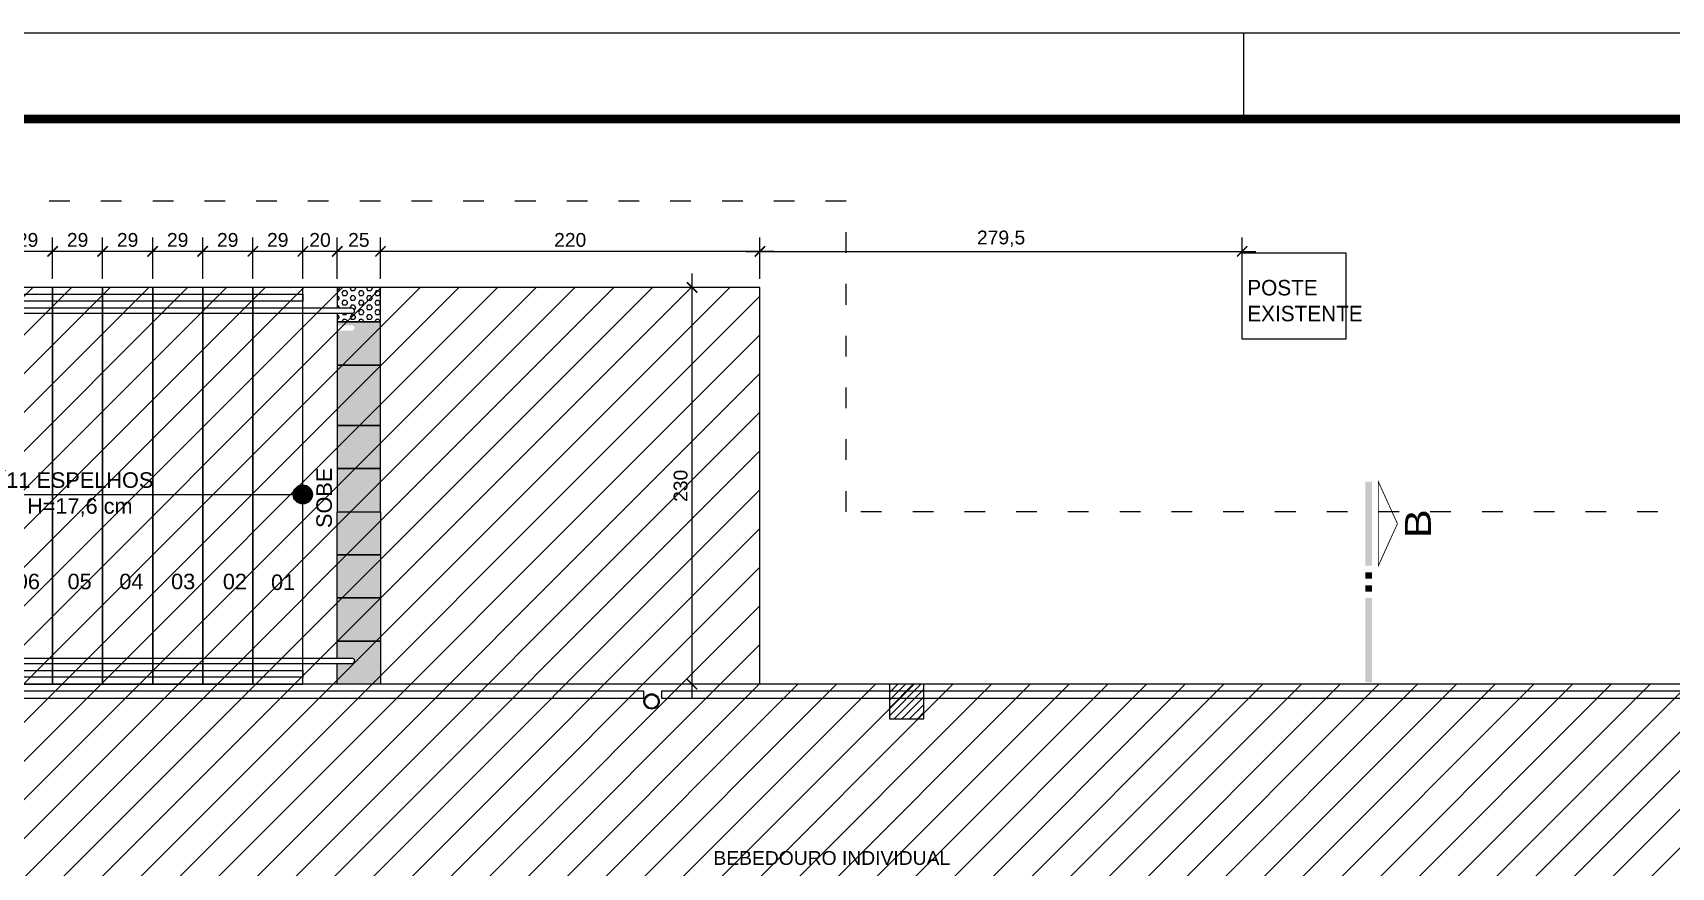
# Model space of a CAD drawing. Header units: millimetres. Extents: x 271 to 8721, y -7686 to -4716.
# Drawn here: x 5244 to 6194, y -5200 to -4716 of the extents above; entities that cross this region are included whole.
import ezdxf
from ezdxf.enums import TextEntityAlignment as Align

# ---------------------------------------------------------------- set-up
doc = ezdxf.new("R2010")
doc.units = ezdxf.units.MM
doc.linetypes.add('ACAD_ISO03W100', pattern=[30, 12, -18])
for name, color, linetype in [('3', 1, 'Continuous'), ('construir', 10, 'Continuous'), ('COTA', 8, 'Continuous'), ('Estrutura', 49, 'Continuous'), ('GUARDA-CORPO - CORRIMÃO', 7, 'Continuous'), ('LEGENDA', 7, 'Continuous'), ('PISO', 3, 'Continuous'), ('PISO02', 8, 'Continuous'), ('PODOTÁTIL INTERNO', 142, 'Continuous'), ('Projeções', 6, 'ACAD_ISO03W100'), ('Texto', 7, 'Continuous'), ('VISTA 02', 1, 'Continuous')]:
    doc.layers.add(name, color=color, linetype=linetype)
doc.styles.add('ARIAL', font='Arial.ttf')
doc.dimstyles.new('COTA 50', dxfattribs={"dimscale": 0.5, "dimtxt": 16, "dimasz": 12, "dimexe": 16, "dimexo": 10, "dimgap": 5, "dimtad": 1, "dimrnd": 0.5, "dimtxsty": 'ARIAL', "dimblk": 'ARCHTICK', "dimcen": 2.5, "dimdle": 16, "dimclrd": 8, "dimclre": 8, "dimclrt": 7, "dimadec": 0, "dimazin": 0, "dimtfac": 1, "dimtmove": 1, "dimatfit": 3, "dimfxl": 1, "dimarcsym": 0})
pattern_1 = [(180, (5778.2136, -5229.0926), (-1e-15, -2.74963), [1.5875, -3.175]), (-60, (5778.2136, -5229.0926), (2.38125, 1.374815), [1.5875, -3.175]), (-120, (5776.626, -5229.0926), (2.38125, -1.374815), [1.5875, -3.175])]

# ---------------------------------------------------------------- blocks, each defined once
blk = doc.blocks.new('A1 SEM ABA')
at = {"layer": 'LEGENDA'}
blk.add_line((-55.5, 58.4), (-55.5, 59.4), dxfattribs=at)
blk.add_lwpolyline([(-169, 59.4), (0, 59.4), (0, 0), (-169, 0), (-169, 59.4)], close=True, dxfattribs=at)
at = {"layer": 'LEGENDA', "const_width": 0.1}
blk.add_lwpolyline([(-1, 58.4), (-1, 1), (-166.5, 1), (-166.5, 58.4)], close=True, dxfattribs=at)
blk = doc.blocks.new('A$C216C62CF')
at = {"color": 0, "const_width": 0.5}
blk.add_lwpolyline([(-116.25, 5.62), (-67.5, 5.62), (-91.88, 16.69)], close=True, dxfattribs=at)
at = {"color": 0, "linetype": 'ByBlock'}
for points in [[(-116.25, -1.87), (-116.25, 1.87), (-67.5, -1.87), (-67.5, 1.87)], [(-63.75, -1.87), (-63.75, 1.87), (-60, -1.87), (-60, 1.87)], [(-56.25, -1.87), (-56.25, 1.87), (-52.5, -1.87), (-52.5, 1.87)], [(-48.75, -1.87), (-48.75, 1.87), (0, -1.87), (0, 1.87)]]:
    blk.add_solid(points, dxfattribs=at)
at = {"color": 0, "style": 'ARIAL', "width": 1.2}
blk.add_attdef('A', text='', height=15, dxfattribs=at).set_placement((-91.88, 16.69), align=Align.BOTTOM_CENTER)
blk = doc.blocks.new('_ArchTick')
at = {"layer": 'Texto', "color": 0, "const_width": 0.15}
blk.add_lwpolyline([(-0.5, -0.5), (0.5, 0.5)], dxfattribs=at)
blk = doc.blocks.new('*D292')
at = {"layer": 'COTA', "color": 8, "lineweight": -2, "transparency": 16777216}
for p, q in [((5657.71, -4843.19), (5953.21, -4843.19)), ((5665.71, -4859.09), (5665.71, -4835.19)), ((5945.21, -4889.09), (5945.21, -4835.19))]:
    blk.add_line(p, q, dxfattribs=at)
at = {"layer": 'Defpoints', "color": 0, "lineweight": -3, "transparency": 16777216}
for p in [(5945.21, -4843.19), (5665.71, -4864.09), (5945.21, -4894.09)]:
    blk.add_point(p, dxfattribs=at)
at = {"layer": 'COTA', "color": 8, "lineweight": -2, "transparency": 16777216, "xscale": 6, "yscale": 6, "zscale": 6, "rotation": 180}
blk.add_blockref('_ArchTick', (5665.71, -4843.19), dxfattribs=at)
at = {"layer": 'COTA', "color": 8, "lineweight": -2, "transparency": 16777216, "xscale": 6, "yscale": 6, "zscale": 6}
blk.add_blockref('_ArchTick', (5945.21, -4843.19), dxfattribs=at)
at = {"layer": 'COTA', "color": 7, "lineweight": -2, "transparency": 16777216, "insert": (5805.46, -4835.88), "char_height": 8, "attachment_point": 5, "style": 'ARIAL'}
blk.add_mtext('279,5', dxfattribs=at)
blk = doc.blocks.new('*D303')
at = {"layer": 'COTA', "color": 8, "lineweight": -2, "transparency": 16777216}
for p, q in [((5408.71, -4843.19), (5363.71, -4843.19)), ((5371.71, -4859.09), (5371.71, -4835.19)), ((5400.71, -4859.09), (5400.71, -4835.19))]:
    blk.add_line(p, q, dxfattribs=at)
at = {"layer": 'Defpoints', "color": 0, "lineweight": -3, "transparency": 16777216}
for p in [(5371.71, -4843.19), (5371.71, -4864.09), (5400.71, -4864.09)]:
    blk.add_point(p, dxfattribs=at)
at = {"layer": 'COTA', "color": 8, "lineweight": -2, "transparency": 16777216, "xscale": 6, "yscale": 6, "zscale": 6, "rotation": 180}
blk.add_blockref('_ArchTick', (5371.71, -4843.19), dxfattribs=at)
at = {"layer": 'COTA', "color": 8, "lineweight": -2, "transparency": 16777216, "xscale": 6, "yscale": 6, "zscale": 6}
blk.add_blockref('_ArchTick', (5400.71, -4843.19), dxfattribs=at)
at = {"layer": 'COTA', "color": 7, "lineweight": -2, "transparency": 16777216, "insert": (5386.21, -4836.6), "char_height": 8, "attachment_point": 5, "style": 'ARIAL'}
blk.add_mtext('29', dxfattribs=at)
blk = doc.blocks.new('*D304')
at = {"layer": 'COTA', "color": 8, "lineweight": -2, "transparency": 16777216}
for p, q in [((5379.71, -4843.19), (5334.71, -4843.19)), ((5342.71, -4859.09), (5342.71, -4835.19)), ((5371.71, -4859.09), (5371.71, -4835.19))]:
    blk.add_line(p, q, dxfattribs=at)
at = {"layer": 'Defpoints', "color": 0, "lineweight": -3, "transparency": 16777216}
for p in [(5342.71, -4843.19), (5342.71, -4864.09), (5371.71, -4864.09)]:
    blk.add_point(p, dxfattribs=at)
at = {"layer": 'COTA', "color": 8, "lineweight": -2, "transparency": 16777216, "xscale": 6, "yscale": 6, "zscale": 6, "rotation": 180}
blk.add_blockref('_ArchTick', (5342.71, -4843.19), dxfattribs=at)
at = {"layer": 'COTA', "color": 8, "lineweight": -2, "transparency": 16777216, "xscale": 6, "yscale": 6, "zscale": 6}
blk.add_blockref('_ArchTick', (5371.71, -4843.19), dxfattribs=at)
at = {"layer": 'COTA', "color": 7, "lineweight": -2, "transparency": 16777216, "insert": (5357.21, -4836.6), "char_height": 8, "attachment_point": 5, "style": 'ARIAL'}
blk.add_mtext('29', dxfattribs=at)
blk = doc.blocks.new('*D305')
at = {"layer": 'COTA', "color": 8, "lineweight": -2, "transparency": 16777216}
for p, q in [((5350.71, -4843.19), (5305.71, -4843.19)), ((5313.71, -4859.09), (5313.71, -4835.19)), ((5342.71, -4859.09), (5342.71, -4835.19))]:
    blk.add_line(p, q, dxfattribs=at)
at = {"layer": 'Defpoints', "color": 0, "lineweight": -3, "transparency": 16777216}
for p in [(5313.71, -4843.19), (5313.71, -4864.09), (5342.71, -4864.09)]:
    blk.add_point(p, dxfattribs=at)
at = {"layer": 'COTA', "color": 8, "lineweight": -2, "transparency": 16777216, "xscale": 6, "yscale": 6, "zscale": 6, "rotation": 180}
blk.add_blockref('_ArchTick', (5313.71, -4843.19), dxfattribs=at)
at = {"layer": 'COTA', "color": 8, "lineweight": -2, "transparency": 16777216, "xscale": 6, "yscale": 6, "zscale": 6}
blk.add_blockref('_ArchTick', (5342.71, -4843.19), dxfattribs=at)
at = {"layer": 'COTA', "color": 7, "lineweight": -2, "transparency": 16777216, "insert": (5328.21, -4836.6), "char_height": 8, "attachment_point": 5, "style": 'ARIAL'}
blk.add_mtext('29', dxfattribs=at)
blk = doc.blocks.new('*D306')
at = {"layer": 'COTA', "color": 8, "lineweight": -2, "transparency": 16777216}
for p, q in [((5321.71, -4843.19), (5276.71, -4843.19)), ((5284.71, -4859.09), (5284.71, -4835.19)), ((5313.71, -4859.09), (5313.71, -4835.19))]:
    blk.add_line(p, q, dxfattribs=at)
at = {"layer": 'Defpoints', "color": 0, "lineweight": -3, "transparency": 16777216}
for p in [(5284.71, -4843.19), (5284.71, -4864.09), (5313.71, -4864.09)]:
    blk.add_point(p, dxfattribs=at)
at = {"layer": 'COTA', "color": 8, "lineweight": -2, "transparency": 16777216, "xscale": 6, "yscale": 6, "zscale": 6, "rotation": 180}
blk.add_blockref('_ArchTick', (5284.71, -4843.19), dxfattribs=at)
at = {"layer": 'COTA', "color": 8, "lineweight": -2, "transparency": 16777216, "xscale": 6, "yscale": 6, "zscale": 6}
blk.add_blockref('_ArchTick', (5313.71, -4843.19), dxfattribs=at)
at = {"layer": 'COTA', "color": 7, "lineweight": -2, "transparency": 16777216, "insert": (5299.21, -4836.6), "char_height": 8, "attachment_point": 5, "style": 'ARIAL'}
blk.add_mtext('29', dxfattribs=at)
blk = doc.blocks.new('*D307')
at = {"layer": 'COTA', "color": 8, "lineweight": -2, "transparency": 16777216}
for p, q in [((5292.71, -4843.19), (5247.71, -4843.19)), ((5255.71, -4859.09), (5255.71, -4835.19)), ((5284.71, -4859.09), (5284.71, -4835.19))]:
    blk.add_line(p, q, dxfattribs=at)
at = {"layer": 'Defpoints', "color": 0, "lineweight": -3, "transparency": 16777216}
for p in [(5255.71, -4843.19), (5255.71, -4864.09), (5284.71, -4864.09)]:
    blk.add_point(p, dxfattribs=at)
at = {"layer": 'COTA', "color": 8, "lineweight": -2, "transparency": 16777216, "xscale": 6, "yscale": 6, "zscale": 6, "rotation": 180}
blk.add_blockref('_ArchTick', (5255.71, -4843.19), dxfattribs=at)
at = {"layer": 'COTA', "color": 8, "lineweight": -2, "transparency": 16777216, "xscale": 6, "yscale": 6, "zscale": 6}
blk.add_blockref('_ArchTick', (5284.71, -4843.19), dxfattribs=at)
at = {"layer": 'COTA', "color": 7, "lineweight": -2, "transparency": 16777216, "insert": (5270.21, -4836.6), "char_height": 8, "attachment_point": 5, "style": 'ARIAL'}
blk.add_mtext('29', dxfattribs=at)
blk = doc.blocks.new('*D308')
at = {"layer": 'COTA', "color": 8, "lineweight": -2, "transparency": 16777216}
for p, q in [((5263.71, -4843.19), (5218.71, -4843.19)), ((5226.71, -4859.09), (5226.71, -4835.19)), ((5255.71, -4859.09), (5255.71, -4835.19))]:
    blk.add_line(p, q, dxfattribs=at)
at = {"layer": 'Defpoints', "color": 0, "lineweight": -3, "transparency": 16777216}
for p in [(5226.71, -4843.19), (5226.71, -4864.09), (5255.71, -4864.09)]:
    blk.add_point(p, dxfattribs=at)
at = {"layer": 'COTA', "color": 8, "lineweight": -2, "transparency": 16777216, "xscale": 6, "yscale": 6, "zscale": 6, "rotation": 180}
blk.add_blockref('_ArchTick', (5226.71, -4843.19), dxfattribs=at)
at = {"layer": 'COTA', "color": 8, "lineweight": -2, "transparency": 16777216, "xscale": 6, "yscale": 6, "zscale": 6}
blk.add_blockref('_ArchTick', (5255.71, -4843.19), dxfattribs=at)
at = {"layer": 'COTA', "color": 7, "lineweight": -2, "transparency": 16777216, "insert": (5241.21, -4836.6), "char_height": 8, "attachment_point": 5, "style": 'ARIAL'}
blk.add_mtext('29', dxfattribs=at)
blk = doc.blocks.new('*D315')
at = {"layer": 'COTA', "color": 8, "lineweight": -2, "transparency": 16777216}
for p, q in [((5673.71, -4843.19), (5437.71, -4843.19)), ((5445.71, -4859.09), (5445.71, -4835.19)), ((5665.71, -4859.09), (5665.71, -4835.19))]:
    blk.add_line(p, q, dxfattribs=at)
at = {"layer": 'Defpoints', "color": 0, "lineweight": -3, "transparency": 16777216}
for p in [(5445.71, -4843.19), (5445.71, -4864.09), (5665.71, -4864.09)]:
    blk.add_point(p, dxfattribs=at)
at = {"layer": 'COTA', "color": 8, "lineweight": -2, "transparency": 16777216, "xscale": 6, "yscale": 6, "zscale": 6, "rotation": 180}
blk.add_blockref('_ArchTick', (5445.71, -4843.19), dxfattribs=at)
at = {"layer": 'COTA', "color": 8, "lineweight": -2, "transparency": 16777216, "xscale": 6, "yscale": 6, "zscale": 6}
blk.add_blockref('_ArchTick', (5665.71, -4843.19), dxfattribs=at)
at = {"layer": 'COTA', "color": 7, "lineweight": -2, "transparency": 16777216, "insert": (5555.71, -4836.6), "char_height": 8, "attachment_point": 5, "style": 'ARIAL'}
blk.add_mtext('220', dxfattribs=at)
blk = doc.blocks.new('*D316')
at = {"layer": 'COTA', "color": 8, "lineweight": -2, "transparency": 16777216}
for p, q in [((5453.71, -4843.19), (5412.71, -4843.19)), ((5420.71, -4859.09), (5420.71, -4835.19)), ((5445.71, -4859.09), (5445.71, -4835.19))]:
    blk.add_line(p, q, dxfattribs=at)
at = {"layer": 'Defpoints', "color": 0, "lineweight": -3, "transparency": 16777216}
for p in [(5420.71, -4843.19), (5420.71, -4864.09), (5445.71, -4864.09)]:
    blk.add_point(p, dxfattribs=at)
at = {"layer": 'COTA', "color": 8, "lineweight": -2, "transparency": 16777216, "xscale": 6, "yscale": 6, "zscale": 6, "rotation": 180}
blk.add_blockref('_ArchTick', (5420.71, -4843.19), dxfattribs=at)
at = {"layer": 'COTA', "color": 8, "lineweight": -2, "transparency": 16777216, "xscale": 6, "yscale": 6, "zscale": 6}
blk.add_blockref('_ArchTick', (5445.71, -4843.19), dxfattribs=at)
at = {"layer": 'COTA', "color": 7, "lineweight": -2, "transparency": 16777216, "insert": (5433.21, -4836.6), "char_height": 8, "attachment_point": 5, "style": 'ARIAL'}
blk.add_mtext('25', dxfattribs=at)
blk = doc.blocks.new('*D317')
at = {"layer": 'COTA', "color": 8, "lineweight": -2, "transparency": 16777216}
for p, q in [((5428.71, -4843.19), (5392.71, -4843.19)), ((5400.71, -4859.09), (5400.71, -4835.19)), ((5420.71, -4859.09), (5420.71, -4835.19))]:
    blk.add_line(p, q, dxfattribs=at)
at = {"layer": 'Defpoints', "color": 0, "lineweight": -3, "transparency": 16777216}
for p in [(5400.71, -4843.19), (5400.71, -4864.09), (5420.71, -4864.09)]:
    blk.add_point(p, dxfattribs=at)
at = {"layer": 'COTA', "color": 8, "lineweight": -2, "transparency": 16777216, "xscale": 6, "yscale": 6, "zscale": 6, "rotation": 180}
blk.add_blockref('_ArchTick', (5400.71, -4843.19), dxfattribs=at)
at = {"layer": 'COTA', "color": 8, "lineweight": -2, "transparency": 16777216, "xscale": 6, "yscale": 6, "zscale": 6}
blk.add_blockref('_ArchTick', (5420.71, -4843.19), dxfattribs=at)
at = {"layer": 'COTA', "color": 7, "lineweight": -2, "transparency": 16777216, "insert": (5410.71, -4836.6), "char_height": 8, "attachment_point": 5, "style": 'ARIAL'}
blk.add_mtext('20', dxfattribs=at)
blk = doc.blocks.new('*D319')
at = {"layer": 'COTA', "color": 8, "lineweight": -2, "transparency": 16777216}
for p, q in [((5626.32, -5102.09), (5626.32, -4856.09)), ((5660.71, -4864.09), (5618.32, -4864.09)), ((5660.71, -5094.09), (5618.32, -5094.09))]:
    blk.add_line(p, q, dxfattribs=at)
at = {"layer": 'Defpoints', "color": 0, "lineweight": -3, "transparency": 16777216}
for p in [(5626.32, -4864.09), (5665.71, -4864.09), (5665.71, -5094.09)]:
    blk.add_point(p, dxfattribs=at)
at = {"layer": 'COTA', "color": 8, "lineweight": -2, "transparency": 16777216, "xscale": 6, "yscale": 6, "zscale": 6}
for p, rotation in [((5626.32, -4864.09), 90), ((5626.32, -5094.09), 270)]:
    blk.add_blockref('_ArchTick', p, dxfattribs=dict(at, rotation=rotation))
at = {"layer": 'COTA', "color": 7, "lineweight": -2, "transparency": 16777216, "insert": (5619.73, -4979.09), "char_height": 8, "attachment_point": 5, "rotation": 90, "style": 'ARIAL'}
blk.add_mtext('230', dxfattribs=at)

msp = doc.modelspace()

# ---------------------------------------------------------------- hatches: boundary and pattern name
at = {"layer": 'construir'}
h = msp.add_hatch(dxfattribs=at)
h.set_pattern_fill('ANSI31', color=256, scale=5, angle=180, style=0)
h.set_pattern_definition([(-135, (30607.291, 19309.159), (11.22532, -11.22532), [])])
h.paths.add_polyline_path([(1758.214, -5094.093), (1758.214, -4919.093), (633.214, -4919.093), (633.214, -5329.093), (6731.214, -5329.093), (6731.214, -5339.093), (7056.214, -5339.093), (7056.214, -5094.093), (5665.714, -5094.093), (5665.714, -4864.093), (4380.714, -4864.093), (4380.714, -5094.093)])
h = msp.add_hatch(dxfattribs=at)
h.set_pattern_fill('ANSI31', color=256, style=0)
h.set_pattern_definition([(45, (-3724.3615, -17473.5864), (-2.245064, 2.245064), [])])
h.paths.add_polyline_path([(5740.714, -5114.093), (5760.714, -5114.093), (5760.714, -5094.093), (5740.714, -5094.093)])
at = {"layer": 'PISO02'}
h = msp.add_hatch(color=256, dxfattribs=at)
edge = h.paths.add_edge_path()
edge.add_arc((5400.714, -4984.093), 5.55, -180, 180, ccw=False)
at = {"layer": 'PODOTÁTIL INTERNO'}
h = msp.add_hatch(dxfattribs=at)
h.set_pattern_fill('HEX', color=256, scale=0.5, angle=180, style=0)
h.set_pattern_definition(pattern_1)
h.paths.add_polyline_path([(5445.714, -4864.093), (5420.714, -4864.093), (5420.714, -4876.093), (5429.214, -4876.093, -1), (5429.214, -4879.093), (5420.714, -4879.093), (5420.714, -4884.093), (5445.714, -4884.093), (5445.714, -4864.093)])
h = msp.add_hatch(dxfattribs=at)
h.set_pattern_fill('HEX', color=256, scale=0.5, angle=180, style=0)
h.set_pattern_definition(pattern_1)
h.paths.add_polyline_path([(5420.714, -5044.093), (5420.714, -5069.093), (5445.714, -5069.093), (5445.714, -5044.093)])
h.paths.add_polyline_path([(5445.714, -5019.093), (5445.714, -4994.093), (5420.714, -4994.093), (5420.714, -5019.093)])
h.paths.add_polyline_path([(5420.714, -5019.093), (5420.714, -5044.093), (5445.714, -5044.093), (5445.714, -5019.093)])
h.paths.add_polyline_path([(5420.714, -4969.093), (5420.714, -4994.093), (5445.714, -4994.093), (5445.714, -4969.093)])
h.paths.add_polyline_path([(5420.714, -4944.093), (5420.714, -4969.093), (5445.714, -4969.093), (5445.714, -4944.093)])
h.paths.add_polyline_path([(5445.714, -4919.093), (5445.714, -4894.093), (5420.714, -4894.093), (5420.714, -4919.093)])
h.paths.add_polyline_path([(5420.714, -4919.093), (5420.714, -4944.093), (5445.714, -4944.093), (5445.714, -4919.093)])
edge = h.paths.add_edge_path()
edge.add_line((5420.714, -4884.093), (5420.714, -4886.093))
edge.add_line((5420.714, -4886.093), (5429.214, -4886.093))
edge.add_arc((5429.214, -4887.593), 1.5, -90, 90, ccw=False)
edge.add_line((5429.214, -4889.093), (5420.714, -4889.093))
edge.add_line((5420.714, -4889.093), (5420.714, -4894.093))
edge.add_line((5420.714, -4894.093), (5445.714, -4894.093))
edge.add_line((5445.714, -4894.093), (5445.714, -4884.093))
edge.add_line((5445.714, -4884.093), (5420.714, -4884.093))
h.paths.add_polyline_path([(5420.714, -5079.093), (5429.214, -5079.093, -1), (5429.214, -5082.093), (5420.714, -5082.093), (5420.714, -5094.093), (5445.714, -5094.093), (5445.714, -5069.093), (5420.714, -5069.093)])

# ---------------------------------------------------------------- linework, layer by layer
msp.add_lwpolyline([(5945.214, -4844.093), (6005.214, -4844.093), (6005.214, -4894.093), (5945.214, -4894.093)], close=True)
at = {"layer": '3', "linetype": 'Continuous'}
for radius in [4.445, 3.895]:
    msp.add_circle((5602.892, -5104.093), radius, dxfattribs=at)
at = {"layer": 'Estrutura', "linetype": 'Continuous'}
msp.add_lwpolyline([(5740.714, -5114.093), (5760.714, -5114.093), (5760.714, -5094.093), (5740.714, -5094.093), (5740.714, -5114.093)], dxfattribs=at)
at = {"layer": 'PISO'}
msp.add_line((7056.214, -5094.093), (4861.214, -5094.093), dxfattribs=at)
for points in [[(5226.714, -5094.093), (5255.714, -5094.093), (5255.714, -4864.093), (5226.714, -4864.093)], [(5255.714, -5094.093), (5284.714, -5094.093), (5284.714, -4864.093), (5255.714, -4864.093)], [(5284.714, -5094.093), (5313.714, -5094.093), (5313.714, -4864.093), (5284.714, -4864.093)], [(5313.714, -5094.093), (5342.714, -5094.093), (5342.714, -4864.093), (5313.714, -4864.093)], [(5342.714, -5094.093), (5371.714, -5094.093), (5371.714, -4864.093), (5342.714, -4864.093)], [(5371.714, -5094.093), (5400.714, -5094.093), (5400.714, -4864.093), (5371.714, -4864.093)]]:
    msp.add_lwpolyline(points, close=True, dxfattribs=at)
msp.add_lwpolyline([(5665.714, -5094.093), (5665.714, -4864.093), (5400.714, -4864.093), (5400.714, -4864.093)], dxfattribs=at)
at = {"layer": 'PISO02'}
for points in [[(5420.714, -4864.093), (5420.714, -4876.093)], [(5420.714, -4879.093), (5420.714, -4884.093), (5445.714, -4884.093), (5445.714, -4864.093)], [(5110.714, -4984.093), (5400.714, -4984.093)], [(5420.714, -5079.093), (5420.714, -5069.093), (5445.714, -5069.093), (5445.714, -5094.093), (5420.714, -5094.093), (5420.714, -5082.093)]]:
    msp.add_lwpolyline(points, dxfattribs=at)
for points in [[(5420.714, -4909.093), (5445.714, -4909.093), (5445.714, -4884.093), (5420.714, -4884.093)], [(5445.714, -4944.093), (5445.714, -4909.093), (5420.714, -4909.093), (5420.714, -4944.093)], [(5445.714, -4969.093), (5445.714, -4944.093), (5420.714, -4944.093), (5420.714, -4969.093)], [(5445.714, -4994.093), (5445.714, -4969.093), (5420.714, -4969.093), (5420.714, -4994.093)], [(5445.714, -4994.093), (5445.714, -5019.093), (5420.714, -5019.093), (5420.714, -4994.093)], [(5445.714, -5019.093), (5445.714, -5044.093), (5420.714, -5044.093), (5420.714, -5019.093)], [(5445.714, -5044.093), (5445.714, -5069.093), (5420.714, -5069.093), (5420.714, -5044.093)]]:
    msp.add_lwpolyline(points, close=True, dxfattribs=at)
msp.add_circle((5400.714, -4984.093), 5.55, dxfattribs=at)
at = {"layer": 'Projeções'}
msp.add_lwpolyline([(7056.214, -5339.093), (7056.214, -5094.093), (7056.214, -4994.093), (5715.714, -4994.093), (5715.714, -4814.093), (4330.714, -4814.093), (4330.714, -4994.093), (1808.214, -4994.093, 0), (1808.214, -4994.093), (1808.214, -4869.093, 0), (1808.214, -4869.093), (553.214, -4869.093)], format="xyb", dxfattribs=at)
at = {"layer": 'VISTA 02'}
for points in [[(4388.714, -5102.093), (4205.159, -5102.093), (4205.159, -5098.093), (4384.714, -5098.093), (4384.714, -4868.093, 0), (4384.714, -4868.093), (5400.714, -4868.093), (5400.714, -4872.093), (4388.714, -4872.093, 0), (4388.714, -4872.093), (4388.714, -5102.093)], [(5110.714, -4879.093), (5429.214, -4879.093, 1), (5429.214, -4876.093), (5110.714, -4876.093)], [(5280.714, -5079.093), (4580.714, -5079.093, 0), (4580.714, -5079.093), (4580.714, -5102.093, 0), (4580.714, -5102.093), (4584.714, -5102.093), (4584.714, -5082.093, 0), (4584.714, -5082.093), (5280.714, -5082.093)], [(5280.714, -5082.093), (5429.214, -5082.093, 1), (5429.214, -5079.093), (5280.714, -5079.093)], [(4588.714, -5102.093), (4588.714, -5086.093, 0), (4588.714, -5086.093), (5400.714, -5086.093), (5400.714, -5090.093), (4592.714, -5090.093, 0), (4592.714, -5090.093), (4592.714, -5098.093), (4600.714, -5098.093)]]:
    msp.add_lwpolyline(points, format="xyb", dxfattribs=at)
for points in [[(5598.447, -5098.093), (5089.837, -5098.093), (5089.837, -5102.093), (5598.447, -5102.093)], [(6266.269, -5098.093), (5608.676, -5098.093), (5608.676, -5102.093), (6266.269, -5102.093)]]:
    msp.add_lwpolyline(points, close=True, dxfattribs=at)

# ---------------------------------------------------------------- block references
at = {"layer": 'LEGENDA', "xscale": 49.99999999947613, "yscale": 49.99999999947613, "zscale": 49.99999999947613}
msp.add_blockref('A1 SEM ABA', (8721.25, -7686.485), dxfattribs=at)
at = {"layer": 'LEGENDA'}
ref = msp.add_blockref('A$C216C62CF', (6018.502, -5092.93), dxfattribs=dict(at, rotation=270))
ref.add_attrib('A', 'B', dxfattribs={"layer": '0', "color": 0, "height": 15, "rotation": 90, "style": 'ARIAL', "width": 1.2}).set_placement((6059.077, -5001.055), align=Align.BOTTOM_CENTER)

# ---------------------------------------------------------------- texts
at = {"layer": 'GUARDA-CORPO - CORRIMÃO', "color": 7, "insert": (5638.714, -5198.915), "char_height": 8, "width": 198.5576, "attachment_point": 7, "style": 'ARIAL'}
msp.add_mtext('BEBEDOURO INDIVIDUAL', dxfattribs=at)
at = {"layer": 'PISO02', "style": 'ARIAL'}
msp.add_text('SOBE', height=9, rotation=90, dxfattribs=at).set_placement((5413.081, -4986.055), align=Align.MIDDLE_CENTER)
at = {"layer": 'PISO02', "insert": (5271.487, -4984.093), "char_height": 9, "width": 326.45389, "attachment_point": 5, "style": 'ARIAL'}
msp.add_mtext('11 ESPELHOS\\PH=17,6 cm', dxfattribs=at)
at = {"layer": 'Texto', "style": 'ARIAL'}
for s, p in [('06', (5241.377, -5034.542)), ('05', (5271.377, -5034.542)), ('04', (5301.377, -5034.542)), ('03', (5331.377, -5034.542)), ('02', (5361.377, -5034.542)), ('01', (5389.305, -5034.972))]:
    msp.add_text(s, height=9, dxfattribs=at).set_placement(p, align=Align.MIDDLE_CENTER)
at = {"layer": 'Texto', "insert": (5948.168, -4859.73), "char_height": 9, "width": 293.00013, "attachment_point": 1}
msp.add_mtext('POSTE\\PEXISTENTE', dxfattribs=at)

# ---------------------------------------------------------------- dimensions: what is measured, and where the dimension line sits
at = {"layer": 'COTA'}
for base, p1, p2, angle, picture, middle in [((5226.714, -4843.186), (5255.714, -4864.093), (5226.714, -4864.093), 180, '*D308', (5241.214, -4836.601)), ((5255.714, -4843.186), (5284.714, -4864.093), (5255.714, -4864.093), 180, '*D307', (5270.214, -4836.601)), ((5284.714, -4843.186), (5313.714, -4864.093), (5284.714, -4864.093), 180, '*D306', (5299.214, -4836.601)), ((5313.714, -4843.186), (5342.714, -4864.093), (5313.714, -4864.093), 180, '*D305', (5328.214, -4836.601)), ((5342.714, -4843.186), (5371.714, -4864.093), (5342.714, -4864.093), 180, '*D304', (5357.214, -4836.601)), ((5371.714, -4843.186), (5400.714, -4864.093), (5371.714, -4864.093), 180, '*D303', (5386.214, -4836.601)), ((5400.714, -4843.186), (5420.714, -4864.093), (5400.714, -4864.093), 180, '*D317', (5410.714, -4836.601)), ((5420.714, -4843.186), (5445.714, -4864.093), (5420.714, -4864.093), 180, '*D316', (5433.214, -4836.601)), ((5445.714, -4843.186), (5665.714, -4864.093), (5445.714, -4864.093), 180, '*D315', (5555.714, -4836.601)), ((5945.214, -4843.186), (5665.714, -4864.093), (5945.214, -4894.093), 180, '*D292', (5805.464, -4835.878)), ((5626.316, -4864.093), (5665.714, -5094.093), (5665.714, -4864.093), 90, '*D319', (5619.729, -4979.093))]:
    dim = msp.add_linear_dim(base=base, p1=p1, p2=p2, angle=angle, dimstyle='COTA 50', dxfattribs=at)
    dim.commit()
    dim.dimension.update_dxf_attribs({"geometry": picture, "text_midpoint": middle})

doc.saveas('drawing.dxf')
